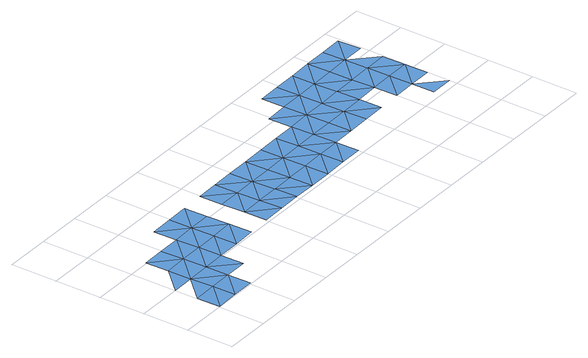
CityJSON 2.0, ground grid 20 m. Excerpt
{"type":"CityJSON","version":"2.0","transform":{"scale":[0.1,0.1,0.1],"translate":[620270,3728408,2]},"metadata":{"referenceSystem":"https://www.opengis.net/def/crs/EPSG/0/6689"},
"CityObjects":{
"waterbody1":{"type":"WaterBody","attributes":{"name":"福岡県津波浸水想定図","class":"1140","function":"2","WaterBodyTsunamiRiskAttribute.description":"1","WaterBodyTsunamiRiskAttribute.rank":"3"},"geometry":[{"type":"MultiSurface","lod":"1","boundaries":[[[0,1,2]],[[1,3,2]],[[0,2,4]],[[4,5,6]],[[5,4,7]],[[5,7,8]],[[8,7,9]],[[10,11,8]],[[11,10,12]],[[10,8,13]],[[12,10,14]],[[15,16,17]],[[16,15,18]],[[19,20,21]],[[21,22,19]],[[23,24,21]],[[25,22,21]],[[24,23,26]],[[24,25,21]],[[27,24,26]],[[27,26,28]],[[25,24,27]],[[27,29,25]],[[27,30,29]],[[29,30,31]],[[31,30,32]],[[31,32,33]],[[33,32,34]],[[34,32,35]],[[34,36,37]],[[37,36,38]],[[39,40,38]],[[39,41,40]],[[42,43,44]],[[42,44,45]],[[45,46,42]],[[47,46,45]],[[48,49,50]],[[48,51,52]],[[53,51,48]]]}]},
"waterbody2":{"type":"WaterBody","attributes":{"name":"福岡県津波浸水想定図","class":"1140","function":"2","WaterBodyTsunamiRiskAttribute.description":"1","WaterBodyTsunamiRiskAttribute.rank":"4"},"geometry":[{"type":"MultiSurface","lod":"1","boundaries":[[[54,4,6]],[[5,55,6]],[[5,56,55]],[[56,5,11]],[[11,5,8]],[[19,57,58]],[[19,22,57]],[[22,25,57]],[[57,25,59]],[[25,60,59]],[[25,29,60]],[[61,60,29]],[[29,31,61]],[[31,62,61]],[[62,63,61]],[[62,31,33]],[[63,62,64]],[[34,62,33]],[[34,37,62]],[[62,65,64]],[[66,64,65]],[[62,37,65]],[[65,67,66]],[[40,65,37]],[[40,37,38]],[[67,65,68]],[[65,40,68]],[[69,68,40]],[[40,41,69]]]}]},
"waterbody3":{"type":"WaterBody","attributes":{"name":"福岡県津波浸水想定図","class":"1140","function":"2","WaterBodyTsunamiRiskAttribute.description":"1","WaterBodyTsunamiRiskAttribute.rank":"2"},"geometry":[{"type":"MultiSurface","lod":"1","boundaries":[[[3,70,2]],[[4,2,70]],[[3,71,70]],[[70,7,4]],[[70,72,7]],[[9,7,72]],[[13,8,9]],[[13,9,73]],[[73,74,13]],[[75,74,73]],[[13,74,10]],[[74,76,10]],[[14,10,77]],[[10,76,77]],[[78,15,79]],[[15,78,18]],[[80,17,16]],[[16,81,80]],[[18,78,82]],[[20,18,82]],[[16,18,19]],[[19,18,20]],[[20,82,23]],[[21,20,23]],[[38,36,43]],[[43,39,38]],[[49,39,43]],[[48,41,39]],[[49,43,42]],[[83,84,45]],[[48,39,49]],[[69,41,48]],[[48,52,69]],[[46,49,42]],[[46,50,49]]]}]},
"waterbody4":{"type":"WaterBody","attributes":{"name":"福岡県津波浸水想定図","class":"1140","function":"2","WaterBodyTsunamiRiskAttribute.description":"1","WaterBodyTsunamiRiskAttribute.rank":"1"},"geometry":[{"type":"MultiSurface","lod":"1","boundaries":[[[19,81,16]],[[58,81,19]],[[28,30,27]],[[85,30,28]],[[34,35,86]],[[86,36,34]]]}]}
},
"vertices":[
[4,101,6],[6,1,6],[104,103,7],[106,3,7],[102,203,5],[200,305,5],[100,303,5],[202,205,5],[300,307,5],[302,207,5],[398,409,4],[298,407,4],[296,507,4],[400,309,5],[396,509,4],[600,313,7],[698,415,4],[598,413,5],[700,315,6],[798,417,4],[800,317,6],[900,319,5],[898,418,4],[902,219,5],[1000,320,5],[998,420,5],[1002,220,5],[1100,322,5],[1102,222,5],[1098,422,5],[1200,324,5],[1198,424,5],[1300,326,4],[1298,426,4],[1398,428,4],[1400,328,5],[1498,430,5],[1396,528,4],[1496,530,5],[1596,532,5],[1494,630,4],[1594,632,4],[1698,434,6],[1598,432,6],[1600,332,6],[1700,334,6],[1798,436,5],[1800,336,5],[1694,634,5],[1696,534,5],[1796,536,5],[1792,736,4],[1692,734,4],[1794,636,5],
[2,201,5],[98,403,5],[198,405,5],[896,518,4],[796,517,4],[996,520,4],[1096,522,4],[1196,524,4],[1296,526,4],[1194,624,4],[1294,626,4],[1394,628,4],[1292,726,4],[1392,728,4],[1492,730,4],[1592,732,4],
[204,105,5],[206,5,6],[304,107,5],[402,209,5],[500,311,6],[502,211,6],[498,411,4],[496,511,4],[702,215,8],[602,213,8],[596,513,5],[696,515,5],[802,217,7],[1701,234,5],[1801,236,5],
[1202,224,5],[1500,330,5]
]}
